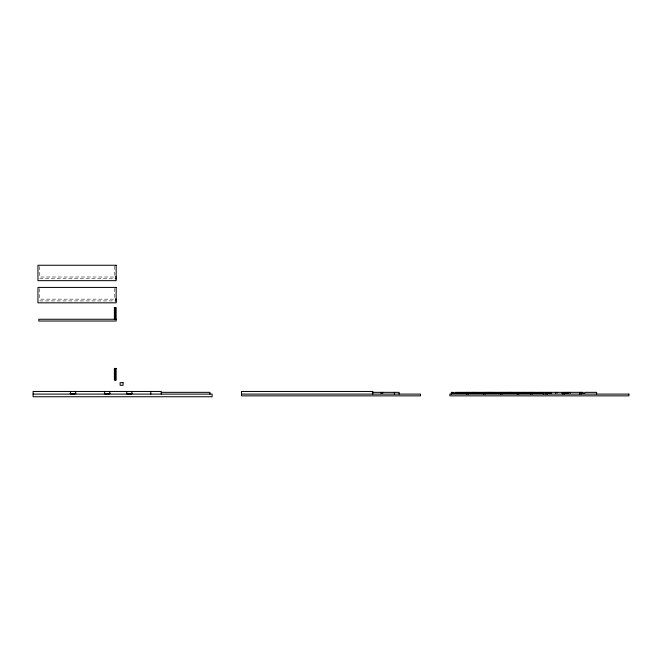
<?xml version="1.0" encoding="UTF-8"?>
<svg xmlns="http://www.w3.org/2000/svg" width="662" height="662" viewBox="0 0 662 662"><rect width="100%" height="100%" fill="white"/><g stroke="black" fill="none" stroke-linecap="round" stroke-linejoin="round"><path stroke-width="0.5" stroke-dasharray="3.31 2.48" d="M39.703 278.76L114.402 278.76M39.703 300.92L114.402 300.92M114.402 266.232L114.402 276.997L39.703 276.997L39.703 266.232M114.402 288.392L114.402 299.158L39.703 299.158L39.703 288.392"/><path stroke-width="0.99" d="M75.36 391.457C74.516 392.053 77.669 393.849 74.632 393.658L74.632 394.105M109.553 391.457C108.667 392.045 111.886 393.849 108.825 393.658L108.825 394.105M131.713 391.457C130.844 392.053 134.038 393.849 130.985 393.658L130.985 394.105M115.279 276.997L116.156 276.997M115.279 278.76L116.156 278.76M115.279 299.158L116.156 299.158M115.279 300.92L116.156 300.92M116.148 319.258L38.81 319.258L38.81 321.02L116.148 321.02L116.148 307.524L114.385 307.524L114.385 319.258M161.553 392.343L209.928 392.343L209.928 394.105M372.284 392.343L399.095 392.343L399.095 394.105M451.335 393.22L466.743 393.22M468.208 393.22L483.616 393.22M485.089 393.22L500.497 393.22M501.962 393.22L517.37 393.22M518.842 393.22L530.576 393.22M532.049 393.22L543.783 393.22M545.745 393.22L551.611 393.22M561.881 393.22L568.732 393.22L568.732 392.343M579.986 393.22L581.939 393.22L581.939 392.343M33.1 394.105L212.13 394.105L212.13 396.745L33.1 396.745L33.1 391.457L161.214 391.457L161.214 394.105M241.481 394.105L420.519 394.105L420.519 395.859L241.481 395.859L241.481 391.457L372.822 391.457L372.822 394.105M127.021 391.457C126.963 393.096 124.58 394.742 130.687 393.658L130.687 394.105M104.861 391.457C104.803 393.096 102.42 394.742 108.527 393.658L108.527 394.105M70.669 391.457C70.768 393.079 68.004 394.751 74.334 393.658L74.334 394.105M596.619 394.105L596.619 392.343L584.877 392.343L584.877 393.22L583.114 393.22L583.114 392.343L471.145 392.343L471.145 393.22M581.203 392.343L581.203 394.105M579.738 392.343L579.738 394.105M570.197 392.343L570.197 393.22M567.996 392.343L567.996 393.22M566.242 392.343L566.242 393.22M564.33 392.343L564.33 394.105M562.865 392.343L562.865 394.105M556.99 392.343L556.99 393.22M555.526 392.343L555.526 393.22M551.123 392.343L551.123 393.22M549.361 392.343L549.361 393.22M547.457 392.343L547.457 394.105M545.985 392.343L545.985 394.105M543.783 392.343L543.783 394.105M540.854 392.343L540.854 393.22M539.381 392.343L539.381 393.22M534.251 392.343L534.251 393.22M532.488 392.343L532.488 393.22M532.049 392.343L532.049 394.105M530.576 392.343L530.576 394.105M529.112 392.343L529.112 393.22M524.709 392.343L524.709 393.22M523.245 392.343L523.245 393.22M518.842 392.343L518.842 394.105M517.37 392.343L517.37 394.105M514.432 392.343L514.432 393.22M512.678 392.343L512.678 393.22M511.503 392.343L511.503 393.22M510.766 392.343L510.766 393.22M509.74 392.343L509.74 393.22M509.301 392.343L509.301 393.22M507.828 392.343L507.828 393.22M506.364 392.343L506.364 393.22M505.627 392.343L505.627 393.22M503.873 392.343L503.873 393.22M501.962 392.343L501.962 394.105M500.497 392.343L500.497 394.105M494.622 392.343L494.622 393.22M492.867 392.343L492.867 393.22M490.956 392.343L490.956 393.22M489.491 392.343L489.491 393.22M488.755 392.343L488.755 393.22M486.992 392.343L486.992 393.22M485.089 392.343L485.089 394.105M483.616 392.343L483.616 394.105M474.811 392.343L474.811 393.22M473.057 392.343L473.057 393.22M471.882 392.343L471.882 393.22M470.119 393.22L470.119 392.343L455.001 392.343L455.001 393.22M469.681 392.343L469.681 393.22M468.208 392.343L468.208 394.105M466.743 392.343L466.743 394.105M453.238 393.22L453.238 392.343L451.335 392.343L451.335 394.105M394.395 392.343L394.395 394.105M382.653 392.343L382.653 393.22L380.898 393.22L380.898 392.343M150.795 391.457L150.795 394.105M115.271 307.524L115.271 319.258M115.271 368.42L115.271 380.162M116.156 265.255L37.941 265.255L37.941 280.663L116.156 280.663L116.156 265.255M116.156 287.416L37.941 287.416L37.941 302.824L116.156 302.824L116.156 287.416M116.148 368.42L114.385 368.42L114.385 380.162L116.148 380.162L116.148 368.42M123.058 382.653L120.12 382.653L120.12 385.301L123.058 385.301L123.058 382.653M628.9 394.105L449.87 394.105L449.87 395.859L628.9 395.859L628.9 394.105"/></g></svg>
